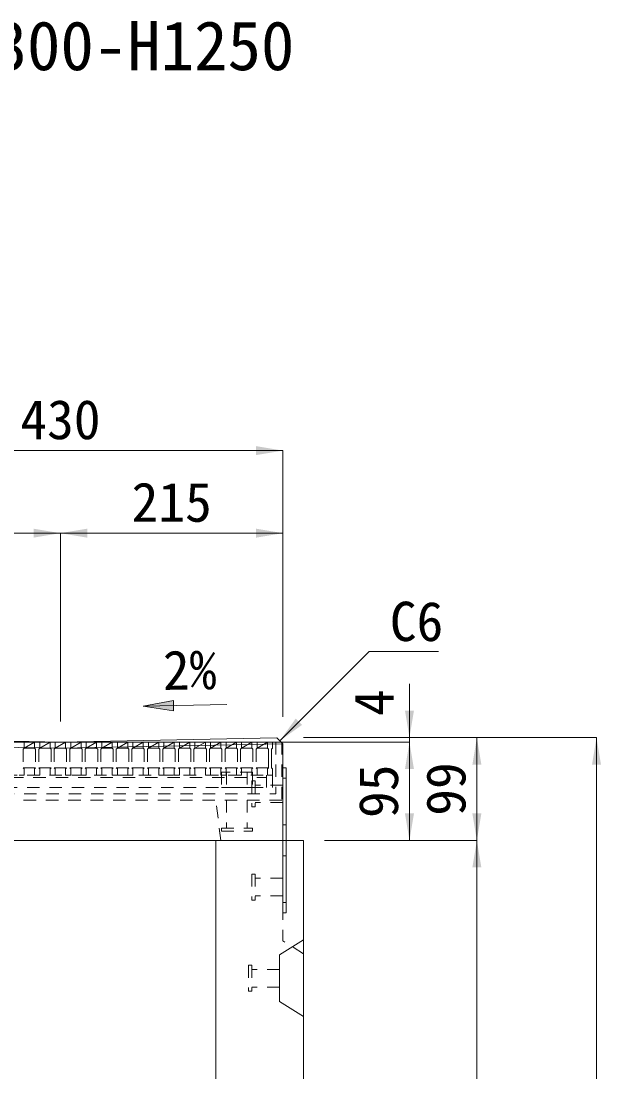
# Model space of a CAD drawing. Units: millimetres at full size, sheet at 1:40; some dimension numbers follow another scale. Extents: x 69750 to 116230, y -28801 to 513.
# Drawn here: x 93544 to 94105, y -20366 to -19351 of the extents above; entities that cross this region are included whole.
import ezdxf
from ezdxf.enums import TextEntityAlignment as Align

# ---------------------------------------------------------------- set-up
doc = ezdxf.new("R2010")
doc.units = ezdxf.units.MM
doc.header["$LTSCALE"] = 40
doc.linetypes.add('USER1', pattern=[0.54, 0.3, -0.24])
for name, color, linetype, lineweight in [('インサート', 92, 'USER1', 5), ('グレーチング', 7, 'USER1', 5), ('ジョイントプレート', 7, 'USER1', 9), ('受枠', 3, 'USER1', 9), ('寸法線', 7, 'Continuous', 9), ('引出線', 4, 'Continuous', 9), ('本体', 7, 'Continuous', 20)]:
    doc.layers.add(name, color=color, linetype=linetype, lineweight=lineweight)
doc.layers.add('文字', color=7, linetype='Continuous')
doc.styles.add('ＭＳ ゴシック', font='')
doc.styles.get('ＭＳ ゴシック').set_extended_font_data('MS Gothic')

# ---------------------------------------------------------------- blocks, each defined once
blk = doc.blocks.new('filled_arrow')
at = {"color": 0, "linetype": 'Continuous', "lineweight": -2}
blk.add_solid([(7.5, 1.25), (0, 0), (7.5, -1.25)], dxfattribs=at)

msp = doc.modelspace()

# ---------------------------------------------------------------- hatches: boundary and pattern name
at = {"layer": '引出線'}
msp.add_hatch(color=256, dxfattribs=at).paths.add_polyline_path([(93691.42, -20007.47), (93691.62, -20017.21), (93662.28, -20012.92)])

# ---------------------------------------------------------------- linework, layer by layer
at = {"layer": 'インサート'}
for p, q in [((93737.83, -20076.49), (93737.83, -20091.49)), ((93767.83, -20076.49), (93737.83, -20076.49)), ((93742.83, -20076.49), (93742.83, -20091.49)), ((93762.83, -20076.49), (93762.83, -20091.49)), ((93767.83, -20076.49), (93767.83, -20091.49)), ((93770.32, -20085), (93767.32, -20085)), ((93767.32, -20085), (93767.32, -20110)), ((93770.33, -20085), (93767.32, -20085)), ((93767.32, -20085), (93767.32, -20110)), ((93770.32, -20085), (93770.32, -20110)), ((93797.32, -20089), (93770.32, -20089)), ((93770.33, -20085), (93770.33, -20110)), ((93797.33, -20089), (93770.33, -20089)), ((93797.32, -20089), (93797.32, -20106)), ((93767.83, -20091.49), (93737.83, -20091.49)), ((93742.83, -20103.49), (93742.83, -20130.49)), ((93762.83, -20103.49), (93762.83, -20130.49)), ((93770.32, -20110), (93767.32, -20110)), ((93770.33, -20110), (93767.32, -20110)), ((93797.32, -20106), (93770.32, -20106)), ((93797.33, -20106), (93770.33, -20106)), ((93737.83, -20130.49), (93767.83, -20130.49)), ((93737.83, -20133.49), (93737.83, -20130.49)), ((93767.83, -20133.49), (93767.83, -20130.49)), ((93737.83, -20133.49), (93767.83, -20133.49)), ((93767.32, -20175), (93767.32, -20199.99)), ((93770.32, -20175), (93767.32, -20175)), ((93770.32, -20175), (93770.32, -20199.99)), ((93797.33, -20178.99), (93770.32, -20178.99)), ((93797.33, -20178.99), (93797.33, -20196)), ((93770.32, -20199.99), (93767.32, -20199.99)), ((93797.33, -20196), (93770.32, -20196)), ((93764.12, -20263), (93764.12, -20288)), ((93767.12, -20263), (93764.12, -20263)), ((93767.12, -20263), (93767.12, -20288)), ((93794.12, -20267), (93767.12, -20267)), ((93794.12, -20267), (93794.12, -20284)), ((93767.12, -20288), (93764.12, -20288)), ((93794.12, -20284), (93767.12, -20284))]:
    msp.add_line(p, q, dxfattribs=at)
at = {"layer": 'グレーチング'}
for p, q in [((93787.33, -20047.49), (93377.33, -20047.49)), ((93542.33, -20047.49), (93547.33, -20047.49)), ((93547.33, -20047.49), (93547.33, -20053.49)), ((93547.33, -20053.49), (93557.33, -20047.49)), ((93557.33, -20047.49), (93562.33, -20047.49)), ((93557.33, -20047.49), (93557.33, -20053.49)), ((93562.33, -20047.49), (93562.33, -20053.49)), ((93562.33, -20053.49), (93572.33, -20047.49)), ((93572.33, -20047.49), (93577.33, -20047.49)), ((93572.33, -20047.49), (93572.33, -20053.49)), ((93577.33, -20047.49), (93577.33, -20053.49)), ((93577.33, -20053.49), (93587.33, -20047.49)), ((93587.33, -20047.49), (93592.33, -20047.49)), ((93587.33, -20047.49), (93587.33, -20053.49)), ((93592.33, -20047.49), (93592.33, -20053.49)), ((93592.33, -20053.49), (93602.33, -20047.49)), ((93602.33, -20047.49), (93607.33, -20047.49)), ((93602.33, -20047.49), (93602.33, -20053.49)), ((93607.33, -20047.49), (93607.33, -20053.49)), ((93607.33, -20053.49), (93617.33, -20047.49)), ((93617.33, -20047.49), (93622.33, -20047.49)), ((93617.33, -20047.49), (93617.33, -20053.49)), ((93622.33, -20047.49), (93622.33, -20053.49)), ((93622.33, -20053.49), (93632.33, -20047.49)), ((93632.33, -20047.49), (93632.33, -20053.49)), ((93632.33, -20047.49), (93637.33, -20047.49)), ((93637.33, -20047.49), (93637.33, -20053.49)), ((93637.33, -20053.49), (93647.33, -20047.49)), ((93647.33, -20047.49), (93647.33, -20053.49)), ((93647.33, -20047.49), (93652.33, -20047.49)), ((93652.33, -20047.49), (93652.33, -20053.49)), ((93652.33, -20053.49), (93662.33, -20047.49)), ((93662.33, -20047.49), (93667.33, -20047.49)), ((93662.33, -20047.49), (93662.33, -20053.49)), ((93667.33, -20047.49), (93667.33, -20053.49)), ((93667.33, -20053.49), (93677.33, -20047.49)), ((93677.33, -20047.49), (93682.33, -20047.49)), ((93677.33, -20047.49), (93677.33, -20053.49)), ((93682.33, -20047.49), (93682.33, -20053.49)), ((93682.33, -20053.49), (93692.33, -20047.49)), ((93692.33, -20047.49), (93697.33, -20047.49)), ((93692.33, -20047.49), (93692.33, -20053.49)), ((93697.33, -20047.49), (93697.33, -20053.49)), ((93697.33, -20053.49), (93707.33, -20047.49)), ((93707.33, -20047.49), (93712.33, -20047.49)), ((93707.33, -20047.49), (93707.33, -20053.49)), ((93712.33, -20047.49), (93712.33, -20053.49)), ((93712.33, -20053.49), (93722.33, -20047.49)), ((93722.33, -20047.49), (93722.33, -20053.49)), ((93722.33, -20047.49), (93727.33, -20047.49)), ((93727.33, -20047.49), (93727.33, -20053.49)), ((93727.33, -20053.49), (93737.33, -20047.49)), ((93737.33, -20047.49), (93737.33, -20053.49)), ((93742.33, -20047.49), (93742.33, -20053.49)), ((93742.33, -20053.49), (93752.33, -20047.49)), ((93752.33, -20047.49), (93752.33, -20053.49)), ((93757.33, -20047.49), (93757.33, -20053.49)), ((93757.33, -20053.49), (93767.33, -20047.49)), ((93767.33, -20047.49), (93767.33, -20053.49)), ((93772.33, -20047.49), (93772.33, -20053.49)), ((93772.33, -20053.49), (93782.33, -20047.49)), ((93547.33, -20053.49), (93546.33, -20054.49)), ((93546.33, -20054.49), (93546.33, -20072.49)), ((93547.33, -20053.49), (93557.33, -20053.49)), ((93557.33, -20053.49), (93558.33, -20054.49)), ((93558.33, -20054.49), (93558.33, -20072.49)), ((93562.33, -20053.49), (93561.33, -20054.49)), ((93561.33, -20054.49), (93561.33, -20072.49)), ((93562.33, -20053.49), (93572.33, -20053.49)), ((93572.33, -20053.49), (93573.33, -20054.49)), ((93573.33, -20054.49), (93573.33, -20072.49)), ((93577.33, -20053.49), (93576.33, -20054.49)), ((93576.33, -20054.49), (93576.33, -20072.49)), ((93577.33, -20053.49), (93587.33, -20053.49)), ((93587.33, -20053.49), (93588.33, -20054.49)), ((93588.33, -20054.49), (93588.33, -20072.49)), ((93592.33, -20053.49), (93591.33, -20054.49)), ((93591.33, -20054.49), (93591.33, -20072.49)), ((93592.33, -20053.49), (93602.33, -20053.49)), ((93602.33, -20053.49), (93603.33, -20054.49)), ((93603.33, -20054.49), (93603.33, -20072.49)), ((93607.33, -20053.49), (93606.33, -20054.49)), ((93606.33, -20054.49), (93606.33, -20072.49)), ((93607.33, -20053.49), (93617.33, -20053.49)), ((93617.33, -20053.49), (93618.33, -20054.49)), ((93618.33, -20054.49), (93618.33, -20072.49)), ((93622.33, -20053.49), (93621.33, -20054.49)), ((93621.33, -20054.49), (93621.33, -20072.49)), ((93622.33, -20053.49), (93632.33, -20053.49)), ((93632.33, -20053.49), (93633.33, -20054.49)), ((93633.33, -20054.49), (93633.33, -20072.49)), ((93637.33, -20053.49), (93636.33, -20054.49)), ((93636.33, -20054.49), (93636.33, -20072.49)), ((93637.33, -20053.49), (93647.33, -20053.49)), ((93647.33, -20053.49), (93648.33, -20054.49)), ((93648.33, -20054.49), (93648.33, -20072.49)), ((93652.33, -20053.49), (93651.33, -20054.49)), ((93651.33, -20054.49), (93651.33, -20072.49)), ((93652.33, -20053.49), (93662.33, -20053.49)), ((93662.33, -20053.49), (93663.33, -20054.49)), ((93663.33, -20054.49), (93663.33, -20072.49)), ((93667.33, -20053.49), (93666.33, -20054.49)), ((93666.33, -20054.49), (93666.33, -20072.49)), ((93667.33, -20053.49), (93677.33, -20053.49)), ((93677.33, -20053.49), (93678.33, -20054.49)), ((93678.33, -20054.49), (93678.33, -20072.49)), ((93682.33, -20053.49), (93681.33, -20054.49)), ((93681.33, -20054.49), (93681.33, -20072.49)), ((93682.33, -20053.49), (93692.33, -20053.49)), ((93692.33, -20053.49), (93693.33, -20054.49)), ((93693.33, -20054.49), (93693.33, -20072.49)), ((93697.33, -20053.49), (93696.33, -20054.49)), ((93696.33, -20054.49), (93696.33, -20072.49)), ((93697.33, -20053.49), (93707.33, -20053.49)), ((93707.33, -20053.49), (93708.33, -20054.49)), ((93708.33, -20054.49), (93708.33, -20072.49)), ((93712.33, -20053.49), (93711.33, -20054.49)), ((93711.33, -20054.49), (93711.33, -20072.49)), ((93712.33, -20053.49), (93722.33, -20053.49)), ((93722.33, -20053.49), (93723.33, -20054.49)), ((93723.33, -20054.49), (93723.33, -20072.49)), ((93727.33, -20053.49), (93726.33, -20054.49)), ((93726.33, -20054.49), (93726.33, -20072.49)), ((93727.33, -20053.49), (93737.33, -20053.49)), ((93737.33, -20053.49), (93738.33, -20054.49)), ((93738.33, -20054.49), (93738.33, -20072.49)), ((93742.33, -20053.49), (93741.33, -20054.49)), ((93741.33, -20054.49), (93741.33, -20072.49)), ((93742.33, -20053.49), (93752.33, -20053.49)), ((93752.33, -20053.49), (93753.33, -20054.49)), ((93753.33, -20054.49), (93753.33, -20072.49)), ((93757.33, -20053.49), (93756.33, -20054.49)), ((93756.33, -20054.49), (93756.33, -20072.49)), ((93757.33, -20053.49), (93767.33, -20053.49)), ((93767.33, -20053.49), (93768.33, -20054.49)), ((93768.33, -20054.49), (93768.33, -20072.49)), ((93772.33, -20053.49), (93771.33, -20054.49)), ((93771.33, -20054.49), (93771.33, -20072.49)), ((93772.33, -20053.49), (93782.33, -20053.49)), ((93542.33, -20079.49), (93547.33, -20079.49)), ((93547.33, -20073.49), (93546.33, -20072.49)), ((93546.33, -20072.49), (93558.33, -20072.49)), ((93547.33, -20079.49), (93547.33, -20073.49)), ((93557.33, -20073.49), (93558.33, -20072.49)), ((93557.33, -20079.49), (93557.33, -20073.49)), ((93557.33, -20079.49), (93562.33, -20079.49)), ((93562.33, -20073.49), (93561.33, -20072.49)), ((93561.33, -20072.49), (93573.33, -20072.49)), ((93562.33, -20079.49), (93562.33, -20073.49)), ((93572.33, -20073.49), (93573.33, -20072.49)), ((93572.33, -20079.49), (93572.33, -20073.49)), ((93572.33, -20079.49), (93577.33, -20079.49)), ((93577.33, -20073.49), (93576.33, -20072.49)), ((93576.33, -20072.49), (93588.33, -20072.49)), ((93577.33, -20079.49), (93577.33, -20073.49)), ((93587.33, -20073.49), (93588.33, -20072.49)), ((93587.33, -20079.49), (93587.33, -20073.49)), ((93587.33, -20079.49), (93592.33, -20079.49)), ((93592.33, -20073.49), (93591.33, -20072.49)), ((93591.33, -20072.49), (93603.33, -20072.49)), ((93592.33, -20079.49), (93592.33, -20073.49)), ((93602.33, -20073.49), (93603.33, -20072.49)), ((93602.33, -20079.49), (93602.33, -20073.49)), ((93602.33, -20079.49), (93607.33, -20079.49)), ((93607.33, -20073.49), (93606.33, -20072.49)), ((93606.33, -20072.49), (93618.33, -20072.49)), ((93607.33, -20079.49), (93607.33, -20073.49)), ((93617.33, -20073.49), (93618.33, -20072.49)), ((93617.33, -20079.49), (93617.33, -20073.49)), ((93617.33, -20079.49), (93622.33, -20079.49)), ((93622.33, -20073.49), (93621.33, -20072.49)), ((93621.33, -20072.49), (93633.33, -20072.49)), ((93622.33, -20079.49), (93622.33, -20073.49)), ((93632.33, -20073.49), (93633.33, -20072.49)), ((93632.33, -20079.49), (93632.33, -20073.49)), ((93632.33, -20079.49), (93637.33, -20079.49)), ((93637.33, -20073.49), (93636.33, -20072.49)), ((93636.33, -20072.49), (93648.33, -20072.49)), ((93637.33, -20079.49), (93637.33, -20073.49)), ((93647.33, -20073.49), (93648.33, -20072.49)), ((93647.33, -20079.49), (93647.33, -20073.49)), ((93647.33, -20079.49), (93652.33, -20079.49)), ((93652.33, -20073.49), (93651.33, -20072.49)), ((93651.33, -20072.49), (93663.33, -20072.49)), ((93652.33, -20079.49), (93652.33, -20073.49)), ((93662.33, -20073.49), (93663.33, -20072.49)), ((93662.33, -20079.49), (93662.33, -20073.49)), ((93662.33, -20079.49), (93667.33, -20079.49)), ((93667.33, -20073.49), (93666.33, -20072.49)), ((93666.33, -20072.49), (93678.33, -20072.49)), ((93667.33, -20079.49), (93667.33, -20073.49)), ((93677.33, -20073.49), (93678.33, -20072.49)), ((93677.33, -20079.49), (93677.33, -20073.49)), ((93677.33, -20079.49), (93682.33, -20079.49)), ((93682.33, -20073.49), (93681.33, -20072.49)), ((93681.33, -20072.49), (93693.33, -20072.49)), ((93682.33, -20079.49), (93682.33, -20073.49)), ((93692.33, -20073.49), (93693.33, -20072.49)), ((93692.33, -20079.49), (93692.33, -20073.49)), ((93692.33, -20079.49), (93697.33, -20079.49)), ((93697.33, -20073.49), (93696.33, -20072.49)), ((93696.33, -20072.49), (93708.33, -20072.49)), ((93697.33, -20079.49), (93697.33, -20073.49)), ((93707.33, -20073.49), (93708.33, -20072.49)), ((93707.33, -20079.49), (93707.33, -20073.49)), ((93707.33, -20079.49), (93712.33, -20079.49)), ((93712.33, -20073.49), (93711.33, -20072.49)), ((93711.33, -20072.49), (93723.33, -20072.49)), ((93712.33, -20079.49), (93712.33, -20073.49)), ((93722.33, -20073.49), (93723.33, -20072.49)), ((93722.33, -20079.49), (93722.33, -20073.49)), ((93722.33, -20079.49), (93727.33, -20079.49)), ((93727.33, -20073.49), (93726.33, -20072.49)), ((93726.33, -20072.49), (93738.33, -20072.49)), ((93727.33, -20079.49), (93727.33, -20073.49)), ((93737.33, -20073.49), (93738.33, -20072.49)), ((93737.33, -20079.49), (93737.33, -20073.49)), ((93737.33, -20079.49), (93742.33, -20079.49)), ((93742.33, -20073.49), (93741.33, -20072.49)), ((93741.33, -20072.49), (93753.33, -20072.49)), ((93742.33, -20079.49), (93742.33, -20073.49)), ((93752.33, -20073.49), (93753.33, -20072.49)), ((93752.33, -20079.49), (93752.33, -20073.49)), ((93752.33, -20079.49), (93757.33, -20079.49)), ((93757.33, -20073.49), (93756.33, -20072.49)), ((93756.33, -20072.49), (93768.33, -20072.49)), ((93757.33, -20079.49), (93757.33, -20073.49)), ((93767.33, -20073.49), (93768.33, -20072.49)), ((93767.33, -20079.49), (93767.33, -20073.49)), ((93767.33, -20079.49), (93772.33, -20079.49)), ((93772.33, -20073.49), (93771.33, -20072.49)), ((93771.33, -20072.49), (93783.33, -20072.49)), ((93772.33, -20079.49), (93772.33, -20073.49))]:
    msp.add_line(p, q, dxfattribs=at)
at = {"layer": 'グレーチング', "linetype": 'Continuous'}
for p, q in [((93782.33, -20047.49), (93787.33, -20047.49)), ((93782.33, -20047.49), (93782.33, -20053.49)), ((93787.33, -20047.49), (93787.33, -20053.49)), ((93782.33, -20053.49), (93783.33, -20054.49)), ((93783.33, -20054.49), (93783.33, -20072.49)), ((93787.33, -20053.49), (93786.33, -20054.49)), ((93786.33, -20054.49), (93786.33, -20072.49)), ((93782.33, -20073.49), (93783.33, -20072.49)), ((93782.33, -20079.49), (93782.33, -20073.49)), ((93782.33, -20079.49), (93787.33, -20079.49)), ((93787.33, -20079.49), (93782.33, -20079.49)), ((93787.33, -20073.49), (93786.33, -20072.49)), ((93787.33, -20079.49), (93787.33, -20073.49))]:
    msp.add_line(p, q, dxfattribs=at)
at = {"layer": 'ジョイントプレート'}
for p, q in [((93800.53, -20082.49), (93797.33, -20082.49)), ((93800.53, -20127.5), (93797.33, -20127.5)), ((93800.53, -20157.49), (93797.33, -20157.49)), ((93800.53, -20202.5), (93797.33, -20202.5))]:
    msp.add_line(p, q, dxfattribs=at)
at = {"layer": 'ジョイントプレート', "linetype": 'Continuous'}
msp.add_lwpolyline([(93797.33, -20212.5), (93797.33, -20072.49), (93800.53, -20072.49), (93800.53, -20212.5)], close=True, dxfattribs=at)
at = {"layer": '受枠'}
for p, q in [((93796.33, -20047.49), (93368.33, -20047.49)), ((93790.33, -20047.49), (93790.33, -20097.49)), ((93796.33, -20047.49), (93796.33, -20103.49)), ((93374.33, -20097.49), (93790.33, -20097.49)), ((93796.33, -20103.49), (93368.33, -20103.49))]:
    msp.add_line(p, q, dxfattribs=at)
at = {"layer": '受枠', "lineweight": 5}
for p, q in [((93377.33, -20079.49), (93787.33, -20079.49)), ((93781.33, -20079.49), (93781.33, -20091.49)), ((93787.33, -20079.49), (93787.33, -20097.49)), ((93383.33, -20081.79), (93781.33, -20081.79)), ((93377.33, -20091.49), (93787.33, -20091.49))]:
    msp.add_line(p, q, dxfattribs=at)
at = {"layer": '寸法線'}
for p, q in [((93367.32, -19766.1), (93797.33, -19766.1)), ((93797.33, -20023.19), (93797.33, -19766.1)), ((93367.33, -19845.82), (93582.33, -19845.82)), ((93582.33, -20027.49), (93582.33, -19845.82)), ((93582.33, -19845.82), (93797.33, -19845.82)), ((93582.33, -20027.49), (93582.33, -19845.82)), ((93797.33, -20023.19), (93797.33, -19845.82)), ((93919.56, -20099.49), (93919.56, -19991.19)), ((93602.33, -20047.49), (93919.56, -20047.49)), ((93602.33, -20047.49), (93919.56, -20047.49)), ((93817.32, -20043.19), (94100.28, -20043.19)), ((93817.32, -20043.19), (93919.56, -20043.19)), ((93817.33, -20043.19), (93984.69, -20043.19)), ((93919.56, -20142.49), (93919.56, -20047.49)), ((93984.69, -20043.19), (93984.69, -20142.49)), ((94100.28, -20043.19), (94100.28, -21492.49)), ((93837.33, -20142.49), (93984.69, -20142.49)), ((93837.33, -20142.49), (93984.69, -20142.49)), ((93837.33, -20142.49), (93919.56, -20142.49)), ((93984.69, -20142.49), (93984.69, -21492.49))]:
    msp.add_line(p, q, dxfattribs=at)
at = {"layer": '引出線', "lineweight": 13}
msp.add_line((93743.01, -20011.31), (93662.27, -20012.92), dxfattribs=at)
at = {"layer": '引出線'}
msp.add_lwpolyline([(93794.33, -20046.25), (93880.57, -19960.01), (93947.68, -19960.01)], dxfattribs=at)
at = {"layer": '引出線', "lineweight": 13}
msp.add_lwpolyline([(93691.42, -20007.47), (93691.62, -20017.21), (93662.28, -20012.92)], close=True, dxfattribs=at)
at = {"layer": '本体', "lineweight": 5}
for p, q in [((93367.33, -20049.2), (93582.33, -20053.5)), ((93582.33, -20053.5), (93797.32, -20049.2)), ((93817.33, -20238.5), (93794.12, -20253)), ((93794.12, -20253), (93794.12, -20298)), ((93817.33, -20312.5), (93794.12, -20298))]:
    msp.add_line(p, q, dxfattribs=at)
at = {"layer": '本体'}
for p, q in [((93373.32, -20043.31), (93582.33, -20047.49)), ((93582.33, -20047.49), (93791.33, -20043.31)), ((93791.33, -20043.31), (93797.33, -20049.19)), ((93797.33, -20049.19), (93797.33, -20142.49)), ((93817.33, -20142.49), (93367.33, -20142.49)), ((93732.32, -20471.97), (93732.32, -20142.49)), ((93817.33, -21492.49), (93817.33, -20142.49))]:
    msp.add_line(p, q, dxfattribs=at)
at = {"layer": '本体', "linetype": 'USER1', "lineweight": 9}
msp.add_line((93737.32, -20142.49), (93732.32, -20103.49), dxfattribs=at)
at = {"layer": '本体', "linetype": 'USER1', "lineweight": 5}
for p in [(93797.33, -20142.49), (93817.33, -20252)]:
    msp.add_line(p, (93797.33, -20239.5), dxfattribs=at)

# ---------------------------------------------------------------- block references
at = {"layer": '寸法線', "xscale": 3.47, "yscale": 3.47}
for p, rotation in [((93797.33, -19766.1), 180), ((93582.33, -19845.82), 180), ((93797.33, -19845.82), 180), ((93919.56, -20043.19), 90), ((93919.56, -20047.49), 270), ((93919.56, -20047.49), 270), ((93984.69, -20043.19), 270), ((94100.28, -20043.19), 270), ((93919.56, -20142.49), 90), ((93984.69, -20142.49), 90), ((93984.69, -20142.49), 270)]:
    msp.add_blockref('filled_arrow', p, dxfattribs=dict(at, rotation=rotation))
msp.add_blockref('filled_arrow', (93582.33, -19845.82), dxfattribs=at)
at = {"layer": '引出線', "xscale": 3.47, "yscale": 3.47, "rotation": 45}
msp.add_blockref('filled_arrow', (93794.33, -20046.25), dxfattribs=at)

# ---------------------------------------------------------------- texts
at = {"layer": '寸法線', "style": 'ＭＳ ゴシック'}
for s, p in [('430', (93582.33, -19736.1)), ('215', (93689.83, -19815.82))]:
    msp.add_text(s, height=37.98, dxfattribs=at).set_placement(p, align=Align.MIDDLE_CENTER)
for s, p in [('4', (93885.21, -20009.52)), ('99', (93954.69, -20092.84)), ('95', (93889.56, -20094.99))]:
    msp.add_text(s, height=37.98, rotation=90, dxfattribs=at).set_placement(p, align=Align.MIDDLE_CENTER)
at = {"layer": '引出線', "style": 'ＭＳ ゴシック'}
msp.add_text('C6', height=37.98, dxfattribs=at).set_placement((93900.57, -19912.01), align=Align.TOP_LEFT)
msp.add_text('2%', height=37.98, rotation=1, dxfattribs=at).set_placement((93707.2, -19977.75), align=Align.MIDDLE_CENTER)
at = {"layer": '文字', "style": 'ＭＳ ゴシック'}
msp.add_text('300×300-H1250', height=47.47, dxfattribs=at).set_placement((93582.32, -19375.1), align=Align.MIDDLE_CENTER)

doc.saveas('drawing.dxf')
